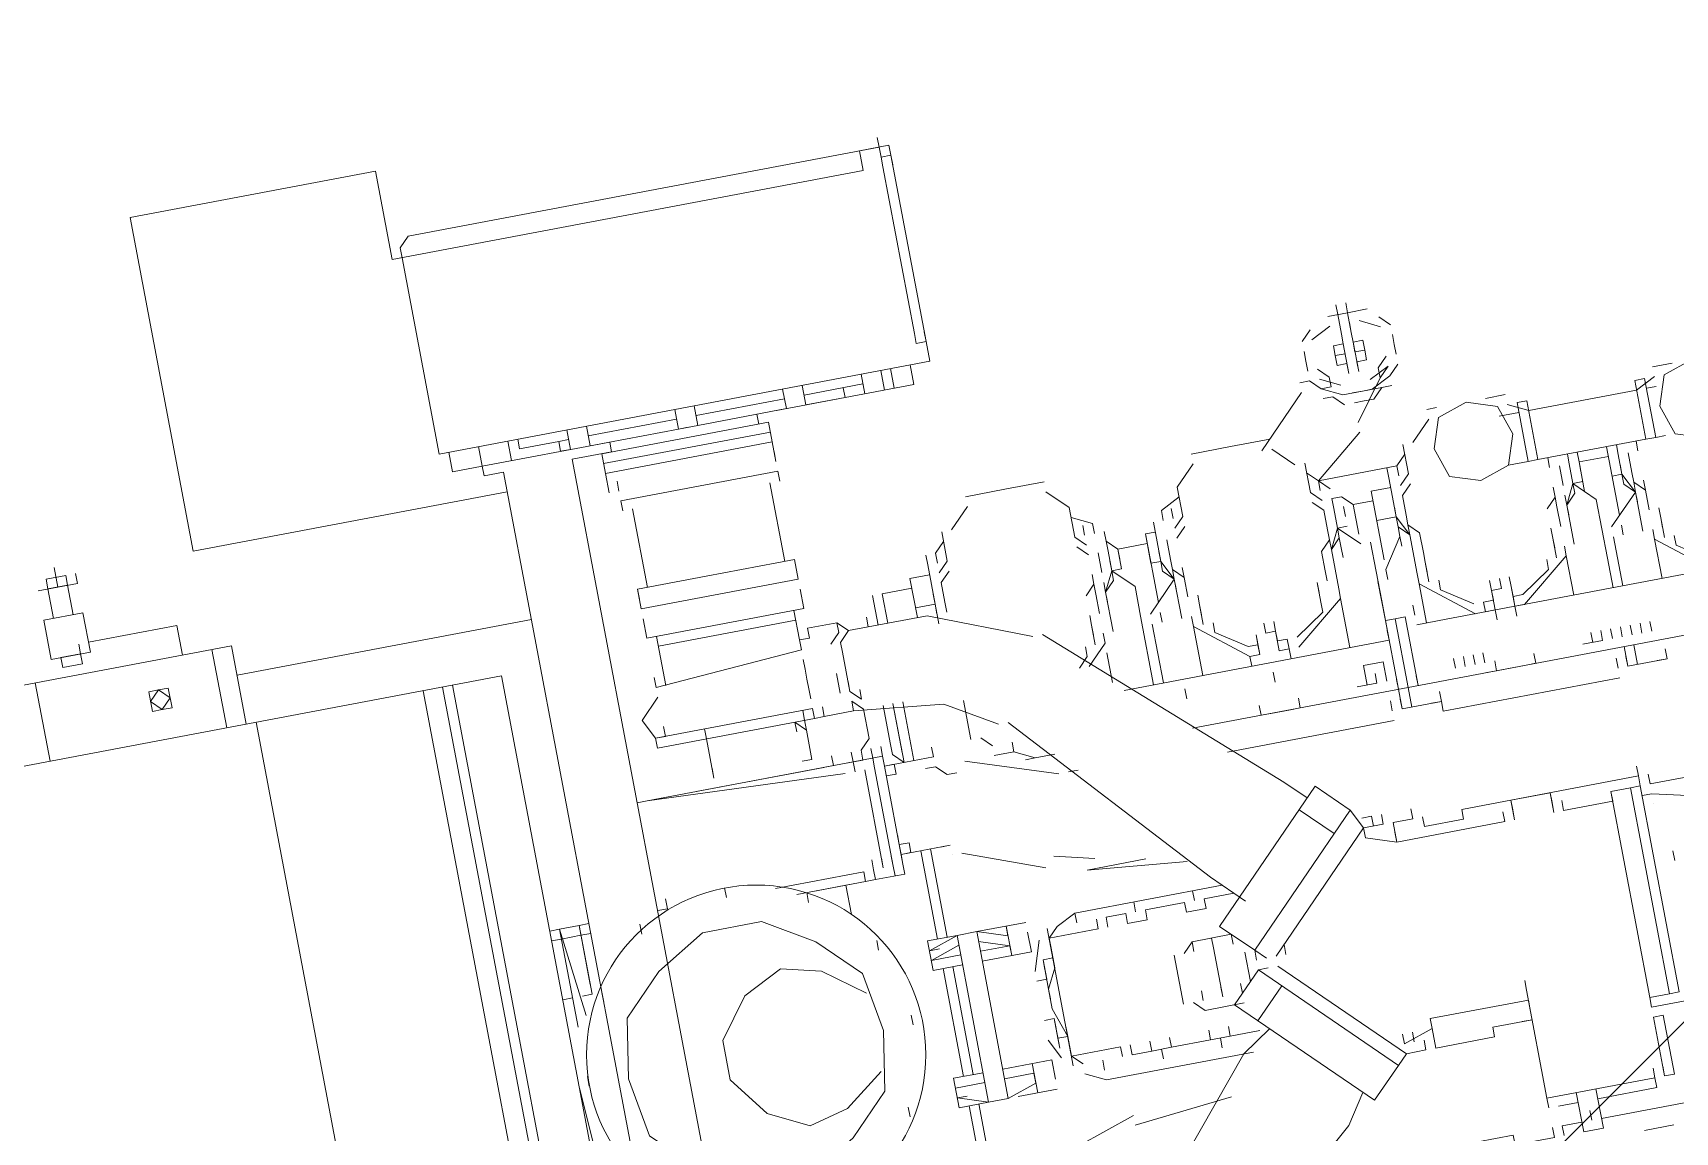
# Model space of a CAD drawing. Extents: x 407440 to 411585, y 6041728 to 6045069.
# Drawn here: x 410380.13 to 410389.57, y 6044206.3 to 6044212.61 of the extents above; entities that cross this region are included whole.
import ezdxf

# ---------------------------------------------------------------- set-up
doc = ezdxf.new("R2010")
doc.units = 0
doc.header["$LTSCALE"] = 5
doc.linetypes.add('foc-TIELINE', pattern=[1.875, 1.25, -0.625])
doc.layers.add('P-PROPOSED-EXISTING-H', color=59, linetype='Continuous')
doc.layers.add('T-TIE', color=201, linetype='foc-TIELINE')

# ---------------------------------------------------------------- blocks, each defined once
blk = doc.blocks.new('P-RIG-877')
at = {"layer": 'T-TIE', "linetype": 'ByBlock', "lineweight": 5}
for points in [[(10.3212, -21.6756), (10.3212, -21.6641), (10.3786, -21.423), (10.3786, -21.1705), (10.3671, -21.1705), (10.3556, -21.1705), (10.3441, -21.1705)], [(10.1719, -21.3771), (10.149, -21.3771), (10.149, -21.9167), (10.149, -22.1693)], [(10.0686, -21.4116), (10.0801, -21.4116), (10.0801, -21.8593), (10.0801, -21.8938)], [(10.0801, -21.6067), (10.0342, -21.6067), (10.0801, -21.5493), (10.0801, -21.5378), (10.0571, -21.5378), (10.0686, -21.5378), (10.0686, -21.5493), (10.0456, -21.5838), (10.0342, -21.5838)], [(9.839, -21.5723), (9.839, -21.5493)], [(9.9194, -21.7215), (9.9194, -21.5953), (9.8505, -21.5953), (9.8505, -21.5838), (9.9194, -21.5838), (9.9194, -21.5723)], [(9.8505, -21.5723), (9.8619, -21.5953), (9.8619, -21.7215), (9.8505, -21.7445)], [(9.8619, -21.5723), (9.8619, -21.5838)], [(10.6771, -21.7904), (10.6771, -21.6297), (10.6886, -21.6297), (10.6886, -21.5723), (10.6771, -21.5723)], [(9.9194, -21.5838), (9.9194, -21.5953)], [(9.9997, -21.5953), (10.0112, -21.5953), (10.0342, -21.5953)], [(10.0227, -21.5953), (10.0112, -21.5953)], [(9.9194, -21.6067), (9.9308, -21.6067)], [(9.9308, -21.6182), (9.9538, -21.6182), (9.9653, -21.6182), (9.9768, -21.6067)], [(9.9997, -21.6067), (9.9768, -21.6067), (9.9653, -21.6067)], [(10.0227, -21.6067), (10.0342, -21.6067)], [(9.9194, -21.6297), (9.9308, -21.6297), (9.9538, -21.6297), (9.9423, -21.6297)], [(9.9538, -21.6412), (9.9538, -21.6297), (9.9653, -21.6297), (9.9768, -21.6182), (9.9538, -21.6297)], [(9.9882, -21.6182), (9.9768, -21.6182), (9.9653, -21.6182)], [(10.0227, -21.6182), (9.9768, -21.6182), (10.0112, -21.6527)], [(10.1375, -21.6297), (10.126, -21.6297)], [(10.149, -21.6641), (10.1719, -21.6641), (10.1604, -21.6641), (10.1719, -21.6641), (10.1719, -21.6182), (10.1719, -21.6297)], [(10.1719, -21.6182), (10.1604, -21.6182)], [(10.2982, -21.6641), (10.3097, -21.6641), (10.3097, -21.6182), (10.2982, -21.6182)], [(10.5508, -21.6297), (10.5623, -21.6297), (10.5623, -21.7101), (10.5508, -21.7101), (10.5623, -21.7101), (10.5508, -21.7101), (10.5508, -21.6871), (10.5508, -21.6756), (10.3097, -21.6756), (10.3097, -21.6871), (10.3097, -21.7101)], [(9.9194, -21.6412), (9.9997, -21.6412)], [(9.9308, -21.6412), (9.9308, -21.6756), (9.9653, -21.6756)], [(10.0112, -21.6412), (10.0227, -21.6412)], [(10.0227, -21.6527), (10.0801, -21.6527)], [(10.1375, -21.6527), (10.126, -21.6527)], [(10.149, -21.6527), (10.1719, -21.6527), (10.149, -21.6527), (10.1719, -21.6527)], [(10.4015, -21.6527), (10.3901, -21.6527)], [(9.9538, -21.6871), (9.9768, -21.6641), (10.0456, -21.6641), (10.0801, -21.6641)], [(10.3327, -21.6641), (10.3327, -21.6641)], [(9.9194, -21.6871), (9.9308, -21.6871), (9.9538, -21.6871), (9.9538, -21.6756)], [(9.9423, -21.6756), (9.9308, -21.6756), (9.9194, -21.6756)], [(9.9653, -21.6986), (9.9768, -21.6986), (9.9653, -21.6871), (9.9538, -21.6871), (9.9768, -21.6986), (9.9882, -21.6986)], [(10.1375, -21.6756), (10.126, -21.6756)], [(10.1375, -21.7101), (10.1375, -21.6871), (10.126, -21.6871)], [(10.1719, -21.6756), (10.1604, -21.6756)], [(10.1834, -21.6756), (10.1834, -21.8823), (10.1719, -21.8823), (10.1604, -21.8823)], [(10.2982, -21.9282), (10.3097, -21.9282), (10.3097, -21.8823), (10.2982, -21.8823), (10.2982, -21.6756), (10.2867, -21.6756)], [(10.3097, -21.6756), (10.2982, -21.6756)], [(10.5508, -21.6871), (10.3097, -21.6871), (10.5508, -21.6871)], [(9.9308, -21.7101), (9.9194, -21.7101)], [(9.9308, -21.6986), (9.9538, -21.6986)], [(9.9997, -21.7101), (9.9768, -21.7101), (9.9653, -21.7101), (9.9538, -21.7101)], [(9.9768, -21.7215), (9.9653, -21.7101)], [(9.9768, -21.6986), (10.0227, -21.6986)], [(10.0342, -21.7101), (10.0227, -21.7101)], [(10.0801, -21.7101), (10.0342, -21.7101), (10.0801, -21.7675), (10.0801, -21.7789), (10.0571, -21.7789), (10.0686, -21.7789), (10.0686, -21.7675), (10.0456, -21.733), (10.0342, -21.733)], [(10.5508, -21.7101), (10.3097, -21.7101), (10.3212, -21.7101), (10.3212, -21.7675), (10.3097, -21.7675)], [(10.6312, -21.7101), (10.6426, -21.7101), (10.6426, -21.6986), (10.5738, -21.6986), (10.5738, -21.7101)], [(10.7, -21.7101), (10.7, -21.7445)], [(10.0112, -21.7215), (9.9997, -21.7215)], [(10.0227, -21.7215), (10.0112, -21.7215), (10.0342, -21.7215)], [(10.6312, -21.7215), (10.6426, -21.7215), (10.6541, -21.7215), (10.6541, -21.7904)], [(10.6426, -21.8478), (10.6426, -21.7215), (10.6426, -21.8478)], [(9.839, -21.7445), (9.839, -21.7675)], [(9.8619, -21.733), (9.8619, -21.756)], [(9.9194, -21.733), (9.9194, -21.756)], [(10.149, -21.8134), (10.149, -21.7789), (10.149, -21.7675), (10.1375, -21.7675)], [(10.0571, -21.7789), (10.0456, -21.7789)], [(10.0801, -21.7789), (10.0801, -21.7789)], [(10.0801, -21.7789), (10.0801, -21.7789)], [(10.0801, -21.7789), (10.0801, -21.7789)], [(10.0801, -21.7789), (10.0801, -21.7789)], [(10.0801, -21.7789), (10.0801, -21.7789)], [(10.0801, -21.7789), (10.0801, -21.7789)], [(10.0916, -21.7789), (10.0916, -21.7789)], [(10.0916, -21.7789), (10.0916, -21.7789)], [(10.2982, -21.8249), (10.2982, -21.7789), (10.2982, -21.8249)], [(10.0571, -21.8019), (10.0456, -21.8019), (10.0571, -21.8019), (10.0456, -21.8019), (10.0571, -21.8019), (10.0456, -21.8019), (10.0571, -21.8019), (10.0801, -21.8019), (10.0801, -21.8134), (10.0686, -21.8134), (10.0686, -21.8019), (10.0571, -21.8019), (10.0571, -21.7904), (10.0456, -21.7904), (10.0571, -21.7904), (10.0456, -21.7904), (10.0571, -21.7904), (10.0456, -21.7904), (10.0571, -21.7904)], [(10.0571, -21.7904), (10.0571, -21.7904)], [(10.0571, -21.7904), (10.0571, -21.7904)], [(10.0571, -21.7904), (10.0571, -21.7904)], [(10.0571, -21.7904), (10.0571, -21.7904)], [(10.0801, -21.8019), (10.0801, -21.8019)], [(10.0801, -21.8019), (10.0801, -21.8019)], [(10.0801, -21.8019), (10.0801, -21.8019)], [(10.0801, -21.8019), (10.0801, -21.8019)], [(10.0801, -21.8019), (10.0801, -21.8019)], [(10.0801, -21.8019), (10.0801, -21.8019)], [(10.0916, -21.8019), (10.0916, -21.8019)], [(10.0916, -21.8019), (10.0916, -21.8019)], [(10.6426, -21.8134), (10.6886, -21.8134), (10.6886, -21.7904), (10.6426, -21.7904)], [(10.6771, -21.8019), (10.6656, -21.8019)], [(9.839, -21.8363), (9.839, -21.8249)], [(9.9194, -21.8708), (9.9308, -21.8823), (9.9538, -21.8823), (9.9653, -21.8823), (9.9768, -21.8823), (10.0227, -21.8823), (10.0342, -21.8823), (10.0801, -21.8249)], [(10.0342, -21.8593), (10.0456, -21.8593), (10.0686, -21.8249)], [(10.149, -21.8249), (10.149, -21.8134), (10.1375, -21.8134)], [(10.6541, -21.8363), (10.6541, -21.8134)], [(10.6771, -21.8363), (10.6886, -21.8363), (10.6771, -21.8363), (10.6771, -21.8134)], [(9.8505, -21.8363), (9.8734, -21.8593)], [(10.1375, -21.8363), (10.126, -21.8363)], [(10.2867, -21.9397), (10.2982, -21.9397), (10.2982, -21.9626), (10.3212, -21.9626), (10.3212, -21.8363), (10.3097, -21.8363)], [(9.7586, -21.8593), (9.7586, -21.8593)], [(9.7701, -21.8593), (9.7586, -21.8593)], [(9.7931, -21.8708), (9.8045, -21.8938), (9.8045, -21.9052), (9.8045, -21.9167), (9.8045, -21.9052), (9.8045, -21.8938), (9.7931, -21.8708), (9.7816, -21.8593)], [(10.1375, -21.8478), (10.126, -21.8478)], [(10.1375, -21.8593), (10.126, -21.8593)], [(10.6541, -21.8478), (10.6426, -21.8478), (10.5163, -21.8478), (10.5049, -21.8478)], [(10.5508, -21.8593), (10.5508, -21.8478), (10.5508, -21.8938), (10.5623, -21.8938), (10.5623, -21.9626), (10.5393, -21.9626), (10.5278, -21.9626), (10.5278, -21.8478), (10.5393, -21.8478)], [(10.6886, -22.1004), (10.6771, -22.1004), (10.6771, -21.8938), (10.6886, -21.8938), (10.6886, -21.8478), (10.6771, -21.8478)], [(9.839, -21.9167), (9.7931, -21.8823), (9.7816, -21.8823), (9.7931, -21.8823), (9.7816, -21.8708)], [(9.7931, -21.8938), (9.7816, -21.8708), (9.7931, -21.8823)], [(9.8045, -21.9282), (9.8045, -21.9052), (9.8045, -21.8823), (9.8045, -21.8708), (9.8045, -21.8823), (9.816, -21.8938), (9.816, -21.9052), (9.816, -21.9167), (9.816, -21.9052), (9.816, -21.8938), (9.8045, -21.8823)], [(9.9194, -21.8823), (9.9079, -21.8708), (9.8734, -21.8708)], [(9.8849, -21.8708), (9.8964, -21.8823), (9.8964, -21.9741)], [(9.8849, -21.8708), (9.8849, -21.8708)], [(9.9653, -21.8823), (9.9768, -21.8708), (9.9997, -21.8708), (10.0112, -21.8708)], [(10.0227, -21.8708), (10.0112, -21.8708), (10.0342, -21.8708)], [(9.7816, -21.9052), (9.7701, -21.9052), (9.7816, -21.9052), (9.7471, -21.9052), (9.7357, -21.9052), (9.7127, -21.9052), (9.7012, -21.9052), (9.7127, -21.9052), (9.7127, -21.8823), (9.7127, -21.9052), (9.7127, -21.9282)], [(9.7471, -21.8938), (9.7471, -21.9052)], [(9.7586, -21.8938), (9.7471, -21.8938)], [(9.7471, -21.8938), (9.7471, -21.9052)], [(9.7586, -21.8938), (9.7471, -21.8938)], [(9.7586, -21.8938), (9.7586, -21.8938)], [(9.7586, -21.8938), (9.7586, -21.8938)], [(9.7701, -21.8938), (9.7586, -21.8938)], [(9.7586, -21.9052), (9.7586, -21.8938)], [(9.7586, -21.8938), (9.7586, -21.8938)], [(9.7586, -21.8938), (9.7586, -21.8938)], [(9.7701, -21.8938), (9.7586, -21.8938)], [(9.7586, -21.9052), (9.7586, -21.8938)], [(9.7586, -21.8938), (9.7586, -21.8938)], [(9.7586, -21.8938), (9.7586, -21.8938)], [(9.7586, -21.8938), (9.7586, -21.8938)], [(9.7586, -21.8938), (9.7586, -21.8938)], [(9.7701, -21.8938), (9.7701, -21.8938)], [(9.7701, -21.8938), (9.7701, -21.8938)], [(9.9079, -21.8823), (9.8964, -21.8823)], [(9.8964, -21.8938), (9.9079, -21.8938), (9.9308, -21.8938), (9.9538, -21.8938), (9.9538, -21.9167)], [(9.9194, -21.8938), (9.9194, -21.9167), (9.9997, -21.9167)], [(9.9423, -21.8938), (9.9538, -21.8938), (9.9653, -21.8938)], [(9.9882, -21.8938), (9.9768, -21.8938), (9.9653, -21.8938), (9.9768, -21.8823), (9.9538, -21.8938)], [(9.9768, -21.8938), (10.0112, -21.9167), (10.0227, -21.9167)], [(10.0342, -21.8823), (10.0801, -21.8823)], [(10.0686, -21.8938), (10.0571, -21.8938)], [(10.1719, -21.9282), (10.1719, -21.8823), (10.1719, -21.8938)], [(9.7127, -21.9167), (9.7012, -21.9167), (9.7127, -21.9167), (9.7357, -21.9167), (9.7471, -21.9167), (9.7816, -21.9167), (9.7701, -21.9167), (9.7816, -21.9167), (9.7701, -21.9167), (9.7701, -21.9282), (9.7586, -21.9282), (9.7701, -21.9282), (9.7586, -21.9282), (9.7586, -21.9167), (9.7586, -21.9282), (9.7701, -21.9282), (9.7701, -21.9167)], [(9.7357, -21.9052), (9.7242, -21.9052)], [(9.7357, -21.9052), (9.7242, -21.9052)], [(9.7357, -21.9052), (9.7242, -21.9052)], [(9.7357, -21.9052), (9.7242, -21.9052)], [(9.7471, -21.9052), (9.7357, -21.9052)], [(9.7471, -21.9052), (9.7357, -21.9052)], [(9.7471, -21.9052), (9.7357, -21.9052)], [(9.7471, -21.9052), (9.7357, -21.9052)], [(9.7471, -21.9052), (9.7357, -21.9052)], [(9.7471, -21.9052), (9.7357, -21.9052)], [(9.7471, -21.9052), (9.7357, -21.9052)], [(9.7471, -21.9052), (9.7357, -21.9052)], [(9.7471, -21.9052), (9.7357, -21.9052)], [(9.7471, -21.9052), (9.7357, -21.9052)], [(9.7471, -21.9052), (9.7357, -21.9052)], [(9.7471, -21.9052), (9.7357, -21.9052)], [(9.7471, -21.9052), (9.7357, -21.9052)], [(9.7471, -21.9052), (9.7357, -21.9052)], [(9.7471, -21.9052), (9.7357, -21.9052)], [(9.7471, -21.9052), (9.7357, -21.9052)], [(9.7471, -21.9052), (9.7357, -21.9052)], [(9.7471, -21.9052), (9.7357, -21.9052)], [(9.7471, -21.9052), (9.7357, -21.9052)], [(9.7471, -21.9052), (9.7357, -21.9052)], [(9.7471, -21.9052), (9.7357, -21.9052)], [(9.7471, -21.9052), (9.7357, -21.9052)], [(9.7471, -21.9052), (9.7357, -21.9052)], [(9.7471, -21.9052), (9.7357, -21.9052)], [(9.7471, -21.9052), (9.7357, -21.9052)], [(9.7471, -21.9052), (9.7357, -21.9052)], [(9.7471, -21.9052), (9.7357, -21.9052)], [(9.7471, -21.9052), (9.7357, -21.9052)], [(9.7471, -21.9052), (9.7357, -21.9052)], [(9.7471, -21.9052), (9.7357, -21.9052)], [(9.7471, -21.9052), (9.7357, -21.9052)], [(9.7471, -21.9052), (9.7357, -21.9052)], [(9.7471, -21.9052), (9.7357, -21.9052)], [(9.7471, -21.9052), (9.7357, -21.9052)], [(9.7471, -21.9052), (9.7357, -21.9052)], [(9.7471, -21.9052), (9.7357, -21.9052)], [(9.7471, -21.9052), (9.7357, -21.9052)], [(9.7471, -21.9052), (9.7357, -21.9052)], [(9.7471, -21.9052), (9.7357, -21.9052)], [(9.7471, -21.9052), (9.7357, -21.9052)], [(9.7471, -21.9052), (9.7357, -21.9052)], [(9.7471, -21.9052), (9.7357, -21.9052)], [(9.7471, -21.9052), (9.7357, -21.9052)], [(9.7471, -21.9052), (9.7357, -21.9052)], [(9.7471, -21.9052), (9.7357, -21.9052)], [(9.7471, -21.9052), (9.7357, -21.9052)], [(9.7471, -21.9052), (9.7357, -21.9052)], [(9.7471, -21.9052), (9.7357, -21.9052)], [(9.7471, -21.9052), (9.7357, -21.9052)], [(9.7471, -21.9052), (9.7357, -21.9052)], [(9.7471, -21.9052), (9.7357, -21.9052)], [(9.7471, -21.9052), (9.7357, -21.9052)], [(9.7471, -21.9052), (9.7357, -21.9052)], [(9.7471, -21.9052), (9.7357, -21.9052)], [(9.7471, -21.9052), (9.7357, -21.9052)], [(9.7471, -21.9052), (9.7357, -21.9052)], [(9.7471, -21.9052), (9.7357, -21.9052)], [(9.7471, -21.9052), (9.7357, -21.9052)], [(9.7471, -21.9167), (9.7357, -21.9167)], [(9.7471, -21.9167), (9.7357, -21.9167)], [(9.7471, -21.9167), (9.7357, -21.9167)], [(9.7471, -21.9167), (9.7357, -21.9167)], [(9.7471, -21.9167), (9.7357, -21.9167)], [(9.7471, -21.9167), (9.7357, -21.9167)], [(9.7471, -21.9167), (9.7357, -21.9167)], [(9.7471, -21.9167), (9.7357, -21.9167)], [(9.7471, -21.9167), (9.7357, -21.9167)], [(9.7471, -21.9167), (9.7357, -21.9167)], [(9.7471, -21.9167), (9.7357, -21.9167)], [(9.7471, -21.9167), (9.7357, -21.9167)], [(9.7471, -21.9167), (9.7357, -21.9167)], [(9.7471, -21.9167), (9.7357, -21.9167)], [(9.7471, -21.9167), (9.7357, -21.9167)], [(9.7471, -21.9167), (9.7357, -21.9167)], [(9.7471, -21.9167), (9.7357, -21.9167)], [(9.7471, -21.9167), (9.7357, -21.9167)], [(9.7471, -21.9167), (9.7357, -21.9167)], [(9.7471, -21.9167), (9.7357, -21.9167)], [(9.7471, -21.9167), (9.7357, -21.9167)], [(9.7471, -21.9167), (9.7357, -21.9167)], [(9.7471, -21.9167), (9.7357, -21.9167)], [(9.7471, -21.9167), (9.7357, -21.9167)], [(9.7471, -21.9167), (9.7357, -21.9167)], [(9.7471, -21.9167), (9.7357, -21.9167)], [(9.7471, -21.9167), (9.7357, -21.9167)], [(9.7471, -21.9167), (9.7357, -21.9167)], [(9.7471, -21.9167), (9.7357, -21.9167)], [(9.7471, -21.9167), (9.7357, -21.9167)], [(9.7471, -21.9167), (9.7357, -21.9167)], [(9.7471, -21.9167), (9.7357, -21.9167)], [(9.7471, -21.9167), (9.7357, -21.9167)], [(9.7586, -21.9052), (9.7471, -21.9052)], [(9.7586, -21.9052), (9.7471, -21.9052)], [(9.7471, -21.9052), (9.7471, -21.9052)], [(9.7471, -21.9052), (9.7471, -21.9052)], [(9.7471, -21.9052), (9.7471, -21.9052)], [(9.7471, -21.9052), (9.7471, -21.9052)], [(9.7471, -21.9167), (9.7471, -21.9282)], [(9.7471, -21.9167), (9.7471, -21.9282)], [(9.7586, -21.9052), (9.7586, -21.9052)], [(9.7586, -21.9052), (9.7586, -21.9052)], [(9.7586, -21.9052), (9.7586, -21.9052)], [(9.7586, -21.9052), (9.7586, -21.9052)], [(9.7586, -21.9052), (9.7586, -21.9052)], [(9.7586, -21.9052), (9.7586, -21.9052)], [(9.7586, -21.9052), (9.7586, -21.9052)], [(9.7586, -21.9052), (9.7586, -21.9052)], [(9.9079, -21.9741), (9.8964, -21.9741), (9.8505, -21.9167)], [(9.9308, -21.9167), (9.9308, -21.9397)], [(10.1375, -21.9052), (10.149, -21.9052), (10.0686, -21.9052), (10.0686, -21.9167), (10.0686, -21.9282), (10.0227, -21.9282)], [(10.149, -21.9167), (10.0686, -21.9167), (10.149, -21.9167)], [(10.149, -21.9167), (10.1719, -21.9167)], [(9.7242, -21.9282), (9.7357, -21.9512)], [(9.7471, -21.9282), (9.7586, -21.9282)], [(9.7471, -21.9282), (9.7586, -21.9282)], [(9.7586, -21.9282), (9.7586, -21.9282)], [(9.7586, -21.9282), (9.7586, -21.9282)], [(9.7586, -21.9282), (9.7586, -21.9282)], [(9.7586, -21.9282), (9.7586, -21.9282)], [(9.7586, -21.9282), (9.7586, -21.9282)], [(9.7586, -21.9282), (9.7586, -21.9282)], [(9.7701, -21.9282), (9.7701, -21.9282)], [(9.7701, -21.9282), (9.7701, -21.9282)], [(9.7701, -21.9282), (9.7701, -21.9282)], [(9.7701, -21.9282), (9.7701, -21.9282)], [(9.7931, -21.9512), (9.7931, -21.9397), (9.7816, -21.9397), (9.7931, -21.9397), (9.7931, -21.9512), (9.8045, -21.9282), (9.7931, -21.9512), (9.7816, -21.9626), (9.7816, -21.9741)], [(9.7816, -21.9512), (9.7931, -21.9282)], [(9.9768, -21.9282), (10.0456, -21.9282), (10.0916, -21.9282), (10.0916, -22.2382)], [(10.149, -21.9282), (10.0686, -21.9282)], [(10.0916, -21.9282), (10.0801, -21.9282)], [(10.1604, -21.9282), (10.1719, -21.9282), (10.149, -21.9282), (10.1375, -21.9282)], [(10.1719, -21.9282), (10.149, -21.9282), (10.1719, -21.9282)], [(9.7242, -21.9512), (9.7357, -21.9626)], [(9.9538, -21.9626), (9.9768, -21.9741), (9.9653, -21.9626), (9.9538, -21.9626), (9.9308, -21.9626), (9.9194, -21.9626), (9.9194, -21.9512), (9.9308, -21.9397), (9.9653, -21.9397)], [(9.9423, -21.9512), (9.9308, -21.9512)], [(9.9768, -21.9397), (9.9538, -21.9626), (9.9538, -21.9512)], [(10.1375, -21.9397), (10.1145, -21.9397), (10.1145, -21.9626), (10.1375, -21.9626)], [(10.1375, -21.9741), (10.1375, -21.9512), (10.126, -21.9512)], [(10.1719, -21.9397), (10.1604, -21.9397)], [(10.1834, -22.1348), (10.1834, -21.9397)], [(9.7471, -21.9626), (9.7586, -21.9626), (9.7701, -21.9626), (9.7586, -21.9626), (9.7701, -21.9626)], [(9.7931, -21.9741), (9.8505, -22.0315)], [(9.8734, -21.9856), (9.9079, -21.9856), (9.9194, -21.9741)], [(9.9079, -21.9626), (9.8964, -21.9741), (9.8849, -21.9856)], [(9.9194, -21.9856), (9.9308, -21.9741), (9.9538, -21.9741), (9.9653, -21.9741), (9.9768, -21.9741), (10.0227, -21.9741), (10.0342, -21.9741), (10.0801, -22.0315)], [(9.9653, -21.9626), (9.9768, -21.9626), (9.9882, -21.9626)], [(9.9653, -21.9741), (9.9768, -21.9856), (9.9997, -21.9856), (10.0112, -21.9856)], [(10.0342, -21.9741), (10.0916, -21.9741)], [(10.4245, -22.1463), (10.413, -22.1463), (10.3786, -22.1808), (10.2408, -22.043), (10.2753, -22.0086), (10.2982, -21.9971), (10.2982, -21.9741), (10.2867, -21.9741)], [(10.4245, -22.1234), (10.2982, -21.9971), (10.3097, -21.9971), (10.3212, -21.9626), (10.3097, -21.9626)], [(10.5393, -21.9626), (10.5508, -21.9971), (10.5393, -21.9971)], [(10.5738, -22.0086), (10.5623, -21.9971), (10.5623, -21.9741), (10.5508, -21.9741)], [(9.8849, -21.9856), (9.8849, -21.9856)], [(10.2867, -21.9856), (10.2982, -21.9856), (10.2867, -21.9856), (10.2867, -21.9971)], [(10.5508, -21.9856), (10.5393, -21.9856)], [(9.8734, -21.9971), (9.8505, -22.02)], [(10.0227, -21.9971), (10.0112, -21.9971), (10.0342, -21.9971), (10.0456, -21.9971), (10.0686, -22.0315)], [(10.413, -22.1463), (10.2753, -22.0086), (10.413, -22.1463)], [(10.5623, -21.9971), (10.436, -22.1234)], [(10.436, -22.1348), (10.436, -22.1463), (10.5738, -22.0086), (10.436, -22.1463), (10.4704, -22.1808), (10.6082, -22.043), (10.5738, -22.0086), (10.6082, -22.043)], [(9.839, -22.1119), (9.839, -22.066), (9.839, -22.02)], [(10.2982, -22.0315), (10.2638, -22.066)], [(10.0686, -22.043), (10.0801, -22.043), (10.0686, -22.043), (10.0801, -22.043), (10.0686, -22.043), (10.0801, -22.043), (10.0686, -22.043), (10.0686, -22.0545), (10.0571, -22.0545), (10.0801, -22.0545), (10.0801, -22.043), (10.0916, -22.043)], [(10.1375, -22.0889), (10.149, -22.0889), (10.149, -22.0774), (10.149, -22.0545), (10.149, -22.043), (10.1375, -22.043)], [(10.0112, -22.3185), (10.2293, -22.0774), (10.2523, -22.0545)], [(10.0571, -22.066), (10.0456, -22.066), (10.0571, -22.066), (10.0456, -22.066), (10.0571, -22.066), (10.0456, -22.066), (10.0571, -22.066), (10.0571, -22.0545), (10.0456, -22.0545), (10.0571, -22.0545), (10.0456, -22.0545), (10.0571, -22.0545), (10.0456, -22.0545), (10.0571, -22.0545), (10.0456, -22.0545)], [(10.0571, -22.066), (10.0571, -22.066)], [(10.0571, -22.066), (10.0571, -22.066)], [(10.0571, -22.066), (10.0571, -22.066)], [(10.0571, -22.066), (10.0571, -22.066)], [(10.0801, -22.0545), (10.0801, -22.0545)], [(10.0801, -22.0545), (10.0801, -22.0545)], [(10.0801, -22.0545), (10.0801, -22.0545)], [(10.0801, -22.0545), (10.0801, -22.0545)], [(10.0916, -22.0545), (10.0916, -22.0545)], [(10.0916, -22.0545), (10.0916, -22.0545)], [(10.1145, -22.066), (10.103, -22.066)], [(10.8378, -22.3185), (10.6312, -22.0774), (10.5967, -22.0545)], [(10.0342, -22.1234), (10.0456, -22.1234), (10.0686, -22.0889), (10.0686, -22.0774), (10.0571, -22.0774), (10.0801, -22.0774), (10.0801, -22.0889), (10.0342, -22.1463), (10.0227, -22.1463)], [(10.0801, -22.0774), (10.0686, -22.0774)], [(10.0801, -22.0774), (10.0686, -22.0774)], [(10.0801, -22.0774), (10.0801, -22.0774)], [(10.0801, -22.0774), (10.0801, -22.0774)], [(10.0801, -22.0774), (10.0801, -22.0774)], [(10.0801, -22.0774), (10.0801, -22.0774)], [(10.0801, -22.0889), (10.0916, -22.0889)], [(10.0916, -22.0774), (10.0916, -22.0774)], [(10.0916, -22.0774), (10.0916, -22.0774)], [(9.9194, -22.1463), (9.9079, -22.1348), (9.8734, -22.1348), (9.8505, -22.1119)], [(10.4245, -22.1119), (10.413, -22.1119)], [(10.4934, -22.1578), (10.4589, -22.1234)], [(9.8849, -22.1348), (9.8964, -22.1578), (9.9079, -22.1578)], [(9.8849, -22.1348), (9.8849, -22.1348)], [(9.9194, -22.1348), (9.9308, -22.1463)], [(9.9997, -22.1348), (10.0112, -22.1348)], [(10.0227, -22.1348), (10.0112, -22.1348), (10.0342, -22.1348)], [(10.413, -22.1463), (10.4245, -22.1348)], [(9.9079, -22.1463), (9.8964, -22.1463)], [(9.9997, -22.1808), (9.9194, -22.1808), (9.9538, -22.1808), (9.9538, -22.1693), (9.9653, -22.1693), (9.9768, -22.1578), (9.9538, -22.1693)], [(9.9308, -22.1578), (9.9538, -22.1578), (9.9653, -22.1578), (9.9768, -22.1463)], [(9.9997, -22.1463), (9.9768, -22.1463), (9.9653, -22.1463)], [(9.9882, -22.1578), (9.9768, -22.1578), (9.9653, -22.1578)], [(10.0112, -22.1923), (9.9768, -22.1578), (10.0227, -22.1578)], [(10.0342, -22.1463), (10.0916, -22.1463)], [(10.3556, -22.1463), (10.3212, -22.1808), (10.103, -22.3759)], [(10.3556, -22.3071), (10.3441, -22.3071), (10.3441, -22.2841), (10.3556, -22.2841), (10.3556, -22.2611), (10.3441, -22.2611), (10.3441, -22.2152), (10.3556, -22.2152), (10.3556, -22.1923), (10.3441, -22.1923), (10.3441, -22.1578)], [(10.4475, -22.1578), (10.413, -22.1578)], [(10.5049, -22.1463), (10.5278, -22.1808), (10.7574, -22.3759), (10.7574, -22.3874)], [(10.5049, -22.1923), (10.5049, -22.1578)], [(9.9079, -22.1693), (9.9308, -22.1693), (9.9538, -22.1693), (9.9423, -22.1693)], [(9.9194, -22.1808), (9.9194, -22.1693)], [(9.9194, -22.2267), (9.9308, -22.2267), (9.9538, -22.2267), (9.9538, -22.2152), (9.9308, -22.2152), (9.9308, -22.1808)], [(9.9423, -22.1693), (9.9423, -22.1693)], [(10.0112, -22.1808), (10.0227, -22.1808)], [(10.1145, -22.1693), (10.103, -22.1693)], [(10.3327, -22.1693), (10.3327, -22.3415), (10.3441, -22.3415), (10.3327, -22.3415), (10.3441, -22.3645), (10.3556, -22.3759), (10.3671, -22.3759), (10.3901, -22.3759)], [(10.4015, -22.1693), (10.3901, -22.1693), (10.3901, -22.2152), (10.4015, -22.2152)], [(10.4589, -22.1693), (10.4475, -22.1693)], [(10.4589, -22.2267), (10.4704, -22.2152), (10.4704, -22.1693)], [(10.5163, -22.3645), (10.5278, -22.3415), (10.5278, -22.1693)], [(10.0227, -22.1923), (10.0916, -22.1923)], [(10.4475, -22.1923), (10.4589, -22.1923), (10.4015, -22.1923), (10.3901, -22.1923)], [(10.4934, -22.1923), (10.5049, -22.1923), (10.5049, -22.2152), (10.4934, -22.2152)], [(9.9423, -22.2152), (9.9308, -22.2152), (9.9194, -22.2267), (9.9079, -22.2267)], [(10.0916, -22.2037), (10.0112, -22.2037), (9.9768, -22.2037), (9.9538, -22.2267), (9.9768, -22.2382), (9.9653, -22.2267), (9.9538, -22.2267), (9.9423, -22.2267)], [(10.2867, -22.2497), (10.2867, -22.3185), (10.2982, -22.2037)], [(10.3901, -22.2152), (10.4015, -22.2267)], [(10.4589, -22.2152), (10.4475, -22.2152)], [(10.5049, -22.2611), (10.5049, -22.2152)], [(10.5738, -22.2037), (10.5852, -22.3185)], [(9.9079, -22.2382), (9.8964, -22.2382), (9.8849, -22.2611)], [(9.9308, -22.2382), (9.9538, -22.2382)], [(9.9653, -22.2382), (9.9768, -22.2382), (9.9882, -22.2382)], [(9.9768, -22.2382), (10.0227, -22.2382)], [(10.4015, -22.2382), (10.4589, -22.2382)], [(9.9194, -22.2497), (9.9079, -22.2611), (9.8734, -22.2611), (9.8505, -22.2841)], [(9.9079, -22.2497), (9.8964, -22.2497)], [(9.9308, -22.2497), (9.9194, -22.2611)], [(9.9997, -22.2497), (9.9768, -22.2497), (9.9653, -22.2497), (9.9538, -22.2497)], [(9.9768, -22.2611), (9.9653, -22.2497)], [(10.0571, -22.2726), (10.0342, -22.2497), (10.0227, -22.2497)], [(10.0456, -22.2497), (10.0801, -22.2497)], [(9.8849, -22.2611), (9.8849, -22.2611)], [(10.0112, -22.2611), (9.9997, -22.2611)], [(10.0227, -22.2611), (10.0112, -22.2611), (10.0342, -22.2611)], [(10.0571, -22.2841), (10.0456, -22.2726), (10.0342, -22.2726)], [(10.4934, -22.2611), (10.5049, -22.2611), (10.5049, -22.2841), (10.4934, -22.2841)], [(9.839, -22.3759), (9.839, -22.33), (9.839, -22.2841)], [(10.5049, -22.2841), (10.5049, -22.3071), (10.4934, -22.3071)], [(10.2638, -22.353), (10.2753, -22.3071)], [(10.0112, -22.33), (9.9653, -22.4448), (9.9653, -22.5367), (9.9538, -22.5482), (9.9653, -22.5482), (9.9538, -22.5482), (9.9653, -22.5367), (9.9768, -22.5482), (9.9882, -22.5482), (10.0112, -22.5482), (9.9882, -22.5482), (9.9768, -22.5482), (9.9653, -22.5367)], [(10.1375, -22.4333), (10.1719, -22.33)], [(10.149, -22.353), (10.149, -22.33)], [(10.3556, -22.3759), (10.3556, -22.3185), (10.3441, -22.3185)], [(10.5049, -22.3185), (10.4934, -22.3185), (10.4934, -22.3759), (10.4704, -22.3759), (10.4704, -22.3874), (10.4819, -22.3874)], [(10.6197, -22.4678), (10.6197, -22.4448), (10.5967, -22.3874), (10.5738, -22.3185)], [(10.1375, -22.3989), (10.1375, -22.3759), (10.149, -22.353), (10.149, -22.3645)], [(10.2408, -22.4563), (10.2753, -22.3645)], [(10.4819, -22.3759), (10.4934, -22.3759), (10.5049, -22.3645)], [(9.7357, -22.8926), (9.7357, -23.26), (9.3453, -23.26), (9.3453, -22.9729), (9.4486, -22.9729), (9.4486, -22.4219), (9.4257, -22.4219), (9.4257, -22.3874)], [(9.4142, -22.3989), (9.4257, -22.3989), (9.4372, -22.3989), (9.4257, -22.3989), (9.4257, -22.95), (9.4372, -22.9615), (9.4486, -22.9615), (9.6783, -22.9615), (9.6783, -22.3874), (9.6553, -22.3874), (9.4372, -22.3874), (9.4257, -22.3874), (9.4372, -22.3874), (9.4486, -22.3874)], [(9.4372, -22.3874), (9.4372, -22.3989), (9.4486, -22.3989)], [(9.6438, -22.3989), (9.6553, -22.3989), (9.6553, -22.3874)], [(9.8505, -22.3759), (9.8734, -22.3989)], [(10.103, -22.3874), (10.0686, -22.4448), (10.0571, -22.5482), (10.0571, -22.5826), (10.0571, -22.5941), (10.0456, -22.5941), (10.0571, -22.5941), (10.0571, -22.7778), (10.0456, -22.7778), (10.0456, -22.7663), (10.0342, -22.7663)], [(10.3441, -22.3759), (10.5049, -22.3759)], [(10.3901, -22.3989), (10.3556, -22.3874)], [(10.4245, -22.3874), (10.413, -22.3874), (10.3901, -22.3759), (10.3786, -22.3759), (10.3786, -22.3874), (10.3901, -22.3874)], [(10.4589, -22.3759), (10.4704, -22.3759), (10.436, -22.3874), (10.413, -22.3874), (10.3786, -22.3874), (10.4015, -22.3874), (10.4015, -22.3989)], [(10.3786, -22.3874), (10.4015, -22.3874)], [(10.4589, -22.3874), (10.4475, -22.3874), (10.4475, -22.3989)], [(10.4704, -22.3874), (10.4475, -22.3874), (10.4819, -22.3874), (10.4475, -22.3874)], [(10.4704, -22.3989), (10.4934, -22.3874)], [(9.4486, -22.3989), (9.4486, -22.3989)], [(9.4486, -22.3989), (9.4486, -22.3989)], [(9.4486, -22.3989), (9.4486, -22.3989)], [(9.4486, -22.3989), (9.4486, -22.3989)], [(9.4486, -22.3989), (9.4486, -22.3989)], [(9.4486, -22.3989), (9.4486, -22.3989)], [(9.6438, -22.3989), (9.4486, -22.3989), (9.6438, -22.3989)], [(9.6438, -22.3989), (9.6438, -22.3989)], [(9.6438, -22.3989), (9.6438, -22.3989)], [(9.6438, -22.3989), (9.6438, -22.3989)], [(9.6438, -22.3989), (9.6438, -22.3989)], [(9.6553, -22.3989), (9.6553, -22.3989)], [(9.6553, -22.3989), (9.6553, -22.3989)], [(10.1145, -22.4104), (10.126, -22.3989)], [(10.3327, -22.3989), (10.3327, -22.4563), (10.3441, -22.4219), (10.3327, -22.4219), (10.3671, -22.4219), (10.3556, -22.4219), (10.3441, -22.4563)], [(10.3671, -22.4563), (10.3671, -22.3989), (10.3441, -22.3989)], [(10.4934, -22.4563), (10.4934, -22.3989), (10.5163, -22.3989)], [(10.5278, -22.4448), (10.5278, -22.3989)], [(9.6783, -22.4104), (9.7012, -22.4104), (9.7012, -22.5711)], [(9.9194, -22.4219), (9.9079, -22.4104), (9.8734, -22.4104)], [(9.8849, -22.4104), (9.8849, -22.4104)], [(9.9079, -22.4219), (9.8964, -22.4219), (9.8849, -22.4104)], [(9.9194, -22.4104), (9.9308, -22.4219), (9.9538, -22.4219), (9.9653, -22.4219)], [(10.0686, -22.4219), (10.1145, -22.4219)], [(10.3556, -22.4563), (10.3556, -22.4219)], [(10.5278, -22.4219), (10.4934, -22.4219)], [(10.5278, -22.4563), (10.5163, -22.4219), (10.5049, -22.4219)], [(9.6783, -22.4333), (9.7012, -22.4333)], [(9.6783, -22.4448), (9.7012, -22.4448)], [(9.9423, -22.4333), (9.9538, -22.4333), (9.9308, -22.4333), (9.9079, -22.4333), (9.8964, -22.4333)], [(9.9653, -22.4563), (9.9194, -22.4563), (9.9194, -22.4333)], [(9.9653, -22.4333), (9.9538, -22.4333), (9.9768, -22.4333)], [(9.9538, -22.4563), (9.9538, -22.4333)], [(10.149, -22.4448), (10.149, -22.4448)], [(10.149, -22.4448), (10.149, -22.4448)], [(9.9308, -22.4563), (9.9308, -22.4908), (9.9653, -22.4908)], [(10.4934, -22.4793), (10.4934, -22.5137), (10.5278, -22.5137), (10.5278, -22.4793), (10.3327, -22.4793), (10.3327, -22.4563), (10.5278, -22.4563), (10.5278, -22.4793), (10.5163, -22.5137), (10.5163, -22.5022)], [(9.6783, -22.4678), (9.7012, -22.4678)], [(9.6897, -22.4678), (9.6897, -22.5367)], [(10.1375, -22.5252), (10.1375, -22.5137), (10.126, -22.5137), (10.126, -22.5252), (10.126, -22.4678), (10.126, -22.5252), (10.2408, -22.5252), (10.2523, -22.5252), (10.2408, -22.5252), (10.2523, -22.5252), (10.2408, -22.5252)], [(10.1375, -22.4678), (10.1375, -22.4678)], [(10.1375, -22.4678), (10.1375, -22.4678)], [(10.1375, -22.4793), (10.1375, -22.4793)], [(10.1375, -22.4793), (10.1375, -22.4793)], [(10.2293, -22.5252), (10.2408, -22.5252), (10.2293, -22.5252), (10.2293, -22.4678), (10.2293, -22.4793), (10.2293, -22.4678)], [(10.2293, -22.4678), (10.2293, -22.4678)], [(10.2293, -22.4678), (10.2293, -22.4678)], [(10.2293, -22.4793), (10.2293, -22.4793)], [(10.2293, -22.4793), (10.2293, -22.4793)], [(10.2293, -22.4793), (10.2293, -22.4793)], [(10.2293, -22.4793), (10.2293, -22.4793)], [(10.2408, -22.4678), (10.2408, -22.4678)], [(10.2408, -22.4678), (10.2408, -22.4678)], [(10.3441, -22.5022), (10.3441, -22.5137), (10.3327, -22.4793), (10.3327, -22.5137), (10.3671, -22.5137), (10.3671, -22.4793)], [(10.3441, -22.4793), (10.3556, -22.5137), (10.3556, -22.4793)], [(10.5049, -22.5137), (10.5049, -22.4793), (10.5049, -22.5137)], [(9.6897, -22.4908), (9.7012, -22.4908), (9.7012, -22.5367), (9.6783, -22.5367)], [(10.126, -22.4908), (10.0571, -22.4908)], [(10.0571, -22.5137), (10.103, -22.5137), (10.1145, -22.5137), (10.126, -22.5022), (10.0571, -22.5022), (10.1145, -22.5022)], [(10.3327, -22.4908), (10.2293, -22.4908)], [(10.4934, -22.4908), (10.3671, -22.4908)], [(10.4934, -22.5022), (10.3671, -22.5022), (10.4934, -22.5022)], [(10.6312, -22.4908), (10.5278, -22.4908)], [(10.6312, -22.5022), (10.5278, -22.5022), (10.6312, -22.5022)], [(9.9653, -22.5137), (9.9538, -22.5137)], [(10.1145, -22.5482), (10.103, -22.5482), (10.1145, -22.5482), (10.103, -22.5482), (10.0916, -22.5367), (10.0571, -22.5367), (10.0456, -22.5482), (10.0571, -22.5367)], [(10.126, -22.5711), (10.1145, -22.8007), (10.1145, -22.5596), (10.1145, -22.5252), (10.126, -22.5252), (10.1145, -22.5252), (10.103, -22.5252), (10.1145, -22.5252)], [(10.2408, -22.5367), (10.2523, -22.5367), (10.2408, -22.5367), (10.2523, -22.5367), (10.2408, -22.5367), (10.2293, -22.5367), (10.2408, -22.5367), (10.126, -22.5367), (10.1145, -22.5367), (10.103, -22.5367), (10.1145, -22.5367), (10.103, -22.5367), (10.1145, -22.5367), (10.126, -22.5367)], [(10.126, -22.5367), (10.126, -22.5367)], [(10.126, -22.5367), (10.126, -22.5367)], [(10.126, -22.5367), (10.126, -22.5367)], [(10.126, -22.5367), (10.126, -22.5367)], [(10.2178, -22.5252), (10.2064, -22.5252)], [(10.2523, -22.6515), (10.2523, -22.5711), (10.2408, -22.5711), (10.2523, -22.5711), (10.2523, -22.5596), (10.2523, -22.5252)], [(10.2408, -22.5367), (10.2408, -22.5367)], [(10.2408, -22.5367), (10.2408, -22.5367)], [(10.2408, -22.5367), (10.2408, -22.5367)], [(10.2408, -22.5367), (10.2408, -22.5367)], [(9.6783, -22.5596), (9.7012, -22.5596), (9.7012, -22.663), (9.6783, -22.663)], [(9.6897, -22.5596), (9.6897, -22.663)], [(9.9538, -22.5482), (9.9653, -22.5482), (9.9768, -22.5596), (9.9653, -22.5482), (9.9538, -22.5482), (9.9653, -22.5482), (9.9538, -22.5482), (9.9538, -22.5826), (9.9653, -22.5826), (9.9653, -22.5941), (9.9768, -22.5941), (9.9882, -22.7663), (9.9768, -22.7663)], [(10.0571, -22.5482), (10.0456, -22.5482)], [(10.0571, -22.5482), (10.0456, -22.5482)], [(10.1145, -22.5826), (10.1145, -22.5482), (10.103, -22.5482)], [(10.1145, -22.5596), (10.103, -22.5596)], [(10.1145, -22.5596), (10.103, -22.5596)], [(10.126, -22.5596), (10.1145, -22.5596)], [(10.126, -22.5482), (10.2408, -22.5482), (10.2293, -22.5482), (10.2408, -22.5482), (10.2293, -22.5482), (10.2408, -22.5482)], [(10.126, -22.5482), (10.126, -22.5482)], [(10.126, -22.5482), (10.126, -22.5482)], [(10.126, -22.5482), (10.126, -22.5482)], [(10.126, -22.5482), (10.126, -22.5482)], [(10.126, -22.5596), (10.126, -22.5596)], [(10.126, -22.5596), (10.126, -22.5596)], [(10.126, -22.5596), (10.126, -22.5596)], [(10.126, -22.5596), (10.126, -22.5596)], [(10.2408, -22.5482), (10.2408, -22.5482)], [(10.2408, -22.5482), (10.2408, -22.5482)], [(10.2408, -22.5482), (10.2408, -22.5482)], [(10.2408, -22.5482), (10.2408, -22.5482)], [(10.2408, -22.5596), (10.2408, -22.5596)], [(10.2408, -22.5596), (10.2408, -22.5596)], [(10.2408, -22.5596), (10.2408, -22.5596)], [(10.2408, -22.5596), (10.2408, -22.5596)], [(10.2408, -22.5596), (10.2408, -22.5596)], [(10.2408, -22.5596), (10.2408, -22.5596)], [(10.4245, -22.5482), (10.413, -22.5482)], [(10.2408, -22.6744), (10.2408, -22.5711)], [(10.2867, -22.5941), (10.2523, -22.5941), (10.2523, -22.6285), (10.2523, -22.5711), (10.2523, -22.6285)], [(10.3327, -22.5711), (10.3212, -22.5711)], [(10.5278, -22.5711), (10.5163, -22.5711)], [(9.7012, -22.5941), (9.7127, -22.5941)], [(9.7242, -22.5826), (9.7242, -22.7778)], [(9.7357, -22.5826), (9.7586, -22.5826), (9.7471, -22.5826)], [(9.7816, -22.7663), (9.7701, -22.7663), (9.7701, -22.5826), (9.7816, -22.5826)], [(9.7816, -22.5941), (9.8734, -22.5941)], [(9.8734, -22.7663), (9.8734, -22.6859), (9.8734, -22.5826), (9.8964, -22.5826), (9.8964, -22.7663), (9.8734, -22.7663), (9.8849, -22.7663)], [(9.9079, -22.7663), (9.9308, -22.7663), (9.9308, -22.5826), (9.9079, -22.5826)], [(9.9308, -22.5941), (9.9653, -22.5941), (9.9653, -22.5826), (9.9538, -22.5826)], [(9.9423, -22.5941), (9.9423, -22.7548)], [(9.9653, -22.5941), (9.9768, -22.5941)], [(10.0571, -22.5941), (10.0571, -22.5826), (10.0456, -22.5826), (10.0571, -22.5826)], [(10.0456, -22.5941), (10.0456, -22.7778), (10.0456, -22.5941)], [(10.1145, -22.617), (10.1145, -22.5826), (10.103, -22.5826)], [(10.1145, -22.5826), (10.1145, -22.5826)], [(10.1145, -22.7433), (10.1145, -22.5941)], [(10.3786, -22.5941), (10.3441, -22.64), (10.3327, -22.6859), (10.3556, -22.7318), (10.4015, -22.7663), (10.4475, -22.7663), (10.4934, -22.7318), (10.5163, -22.6859), (10.5049, -22.64), (10.4704, -22.5941)], [(10.0686, -22.617), (10.0571, -22.617), (10.0686, -22.6056), (10.0571, -22.6056), (10.0456, -22.6056)], [(10.0686, -22.6056), (10.103, -22.6056), (10.103, -22.617)], [(10.2638, -22.64), (10.2523, -22.64)], [(9.7012, -22.663), (9.7012, -22.6859), (9.7012, -22.7892), (9.6783, -22.7892)], [(9.6783, -22.6859), (9.7012, -22.6859), (9.7012, -22.6744)], [(9.6897, -22.6859), (9.6897, -22.7892)], [(10.0916, -22.7204), (10.103, -22.7204), (10.0571, -22.7204), (10.0456, -22.7204)], [(10.2408, -22.7318), (10.2293, -22.7318)], [(9.7012, -22.7663), (9.7012, -22.9155)], [(11.1478, -22.7663), (11.1478, -22.8122), (9.7127, -22.8122), (9.7127, -22.7663)], [(9.7586, -22.7663), (9.7471, -22.7663)], [(9.7816, -22.7548), (9.8734, -22.7548)], [(9.9308, -22.7548), (9.9882, -22.7548)], [(9.9997, -22.7663), (10.0227, -22.7892), (10.0456, -22.7778)], [(9.7357, -22.7778), (9.7586, -22.7778)], [(10.1145, -22.8007), (10.1145, -22.8122)], [(10.2408, -22.8122), (10.2408, -22.8007), (10.2293, -22.8007)], [(9.6897, -22.8122), (9.6897, -22.8237), (9.7012, -22.8237), (9.7012, -22.8122), (9.6783, -22.8122)], [(9.6783, -22.8696), (9.6897, -22.8696), (9.6897, -22.8237)], [(10.2638, -22.8352), (10.2523, -22.8352)], [(9.6783, -22.8811), (9.7012, -22.8811)], [(11.1822, -22.95), (11.1593, -22.95), (11.1593, -22.9155), (11.1822, -22.9155), (11.1478, -22.9155), (11.1478, -22.8926), (9.7127, -22.8926), (9.7127, -22.9155), (9.7012, -22.9155), (9.7012, -22.95), (9.6783, -22.95)], [(9.8849, -22.8926), (9.8849, -23.237)], [(10.2408, -22.8926), (10.2408, -22.9041), (10.2408, -22.927), (10.2408, -22.9385)], [(10.2523, -22.9385), (10.2523, -22.927), (10.2523, -22.9041), (10.2523, -22.8926)], [(10.3327, -22.8926), (10.3212, -22.8926)], [(9.6783, -22.9155), (9.7012, -22.9155), (9.6783, -22.9155)], [(10.3097, -22.9041), (10.2408, -22.9041), (10.3212, -22.9041)], [(10.3441, -22.9155), (10.2408, -22.927), (10.3556, -22.927)], [(10.3212, -22.9155), (10.3212, -22.9041), (10.3212, -22.9155)], [(10.9182, -23.6273), (10.9182, -22.9385), (9.9423, -22.9385), (9.9423, -25.0969), (10.9182, -25.0969), (10.9182, -24.7065)], [(10.3212, -22.9385), (10.3212, -22.927), (10.3212, -22.9385)], [(10.4245, -22.927), (10.413, -22.927)], [(10.4245, -22.9385), (10.6197, -22.927)], [(10.9182, -22.9959), (9.9423, -22.9959)], [(10.9182, -23.0074), (9.9423, -23.0074)], [(10.9182, -23.0303), (9.9423, -23.0303)], [(9.9423, -23.237), (9.8505, -23.237), (9.8505, -25.0624)], [(10.9182, -23.2255), (9.9423, -23.2255)], [(9.9423, -23.26), (9.8505, -23.26)], [(9.8505, -23.2944), (9.816, -23.2944), (9.816, -23.3977)], [(9.7471, -23.4437), (9.7471, -23.4207), (9.7471, -23.3977), (9.7357, -23.3977)], [(9.7471, -23.4092), (9.7816, -23.4092)], [(9.816, -23.4092), (9.8275, -23.4092), (9.8275, -23.4322), (9.839, -23.4322), (9.839, -23.4092), (9.8275, -23.4092)], [(9.7242, -23.4207), (9.7471, -23.4207)], [(9.7471, -23.4322), (9.7816, -23.4322)], [(9.9423, -23.4666), (9.8505, -23.4666)]]:
    blk.add_lwpolyline(points, dxfattribs=at)
for points in [[(9.8849, -21.4804), (9.8505, -21.4919), (9.839, -21.5264), (9.8505, -21.5608), (9.8849, -21.5723), (9.9194, -21.5608), (9.9308, -21.5264), (9.9194, -21.4919)], [(10.126, -21.6412), (10.1375, -21.6412)], [(10.126, -21.6641), (10.1375, -21.6641)], [(10.126, -21.6986), (10.1375, -21.6986)], [(10.5738, -21.7101), (10.6426, -21.7101)], [(9.8505, -21.733), (9.8505, -21.7215), (9.9194, -21.7215), (9.9194, -21.733)], [(9.8849, -21.7445), (9.8505, -21.756), (9.839, -21.7904), (9.8505, -21.8249), (9.8849, -21.8363), (9.9194, -21.8249), (9.9308, -21.7904), (9.9194, -21.756)], [(10.0801, -21.7789), (10.0916, -21.7789), (10.0801, -21.7789), (10.0686, -21.7789)], [(10.2982, -21.7789), (10.3097, -21.7789), (10.3212, -21.7789)], [(10.0801, -21.8019), (10.0916, -21.8019)], [(10.0686, -21.8134), (10.0801, -21.8134)], [(10.126, -21.8249), (10.1375, -21.8249)], [(10.2982, -21.8249), (10.3097, -21.8249), (10.3212, -21.8249)], [(9.7242, -21.8708), (9.7357, -21.8593)], [(9.7471, -21.8593), (9.7586, -21.8593)], [(9.7586, -21.8593), (9.7701, -21.8593)], [(9.7242, -21.8938), (9.7357, -21.8708)], [(9.7701, -21.8708), (9.7816, -21.8823)], [(9.7701, -21.8938), (9.7701, -21.9052), (9.7701, -21.8938), (9.7586, -21.8938)], [(9.7242, -21.9052), (9.7357, -21.9052)], [(9.7242, -21.9052), (9.7357, -21.9052)], [(9.7357, -21.9052), (9.7471, -21.9052)], [(9.7357, -21.9052), (9.7471, -21.9052)], [(9.7357, -21.9167), (9.7471, -21.9167)], [(9.7357, -21.9167), (9.7471, -21.9167)], [(9.8045, -21.9397), (9.8045, -21.9512), (9.8045, -21.9397), (9.816, -21.9282)], [(9.7816, -21.9397), (9.7701, -21.9512)], [(10.0686, -22.0774), (10.0801, -22.0774)], [(10.0686, -22.0774), (10.0801, -22.0774)], [(10.3327, -22.2037), (10.3441, -22.2037)], [(10.5049, -22.2037), (10.5163, -22.2037)], [(10.3327, -22.2726), (10.3441, -22.2726)], [(10.5049, -22.2726), (10.5163, -22.2726)], [(10.1719, -22.3071), (10.1719, -22.3185)], [(10.5049, -22.3415), (10.5163, -22.3415)], [(9.6438, -22.3874), (9.6553, -22.3874)], [(10.126, -22.3759), (10.1375, -22.3759)], [(9.6438, -22.3989), (9.6553, -22.3989)], [(10.5049, -22.4219), (10.5049, -22.4563)], [(10.1375, -22.4793), (10.1375, -22.4678), (10.149, -22.4563), (10.149, -22.4448), (10.149, -22.4563), (10.1375, -22.4678)], [(10.1145, -22.4678), (10.126, -22.4678)], [(9.9308, -22.5022), (9.9653, -22.5022)], [(10.2293, -22.5022), (10.3327, -22.5022)], [(10.2178, -22.5137), (10.2178, -22.5252), (10.2293, -22.5252), (10.2293, -22.5137)], [(10.0456, -22.5367), (10.0342, -22.5482), (10.0227, -22.5482), (10.0342, -22.5482)], [(10.0342, -22.5367), (10.0456, -22.5367)], [(10.0342, -22.5482), (10.0112, -22.5482), (9.9882, -22.5482), (9.9768, -22.5482), (9.9882, -22.5482), (10.0112, -22.5482), (10.0342, -22.5482), (10.0227, -22.5482)], [(10.0342, -22.5596), (10.0112, -22.5596)], [(10.0456, -22.5482), (10.0571, -22.5482)], [(10.0571, -22.5482), (10.0456, -22.5482)], [(10.103, -22.5596), (10.1145, -22.5596)], [(10.1145, -22.5596), (10.126, -22.5596)], [(10.2408, -22.5596), (10.2523, -22.5596), (10.2408, -22.5596), (10.2293, -22.5596)], [(10.2293, -22.5596), (10.2408, -22.5596)], [(9.7127, -22.5826), (9.7127, -22.7778), (9.7357, -22.7778), (9.7357, -22.5826)], [(10.0342, -22.5941), (10.0227, -22.5941), (10.0112, -22.5941), (9.9997, -22.5941), (9.9882, -22.5941), (9.9997, -22.5941), (10.0112, -22.5941), (10.0227, -22.5941)], [(10.4245, -22.5826), (10.3556, -22.5941), (10.3097, -22.64), (10.2753, -22.6974), (10.2753, -22.7663), (10.3097, -22.8237), (10.3556, -22.8696), (10.4245, -22.8811), (10.4934, -22.8696), (10.5393, -22.8237), (10.5738, -22.7663), (10.5738, -22.6974), (10.5393, -22.64), (10.4934, -22.5941)], [(9.7012, -22.7663), (9.7127, -22.7663)], [(9.9079, -23.3288), (9.9079, -23.3174), (9.8849, -23.3174), (9.8849, -23.3288), (9.8849, -23.3403), (9.9079, -23.3403)], [(9.8964, -23.3174), (9.8849, -23.3288), (9.8964, -23.3403), (9.9079, -23.3288)], [(9.8964, -23.3174), (9.8849, -23.3288), (9.8964, -23.3403), (9.9079, -23.3288)], [(9.7357, -23.4092), (9.7357, -23.4322), (9.7471, -23.4322), (9.7471, -23.4092)], [(9.7816, -23.3977), (9.7816, -23.4437), (9.8275, -23.4437), (9.8275, -23.3977)]]:
    blk.add_lwpolyline(points, close=True, dxfattribs=at)
blk.add_circle((10.4246, -22.7317), 0.195, dxfattribs=at)

msp = doc.modelspace()

# ---------------------------------------------------------------- hatches: boundary and pattern name
at = {"layer": 'P-PROPOSED-EXISTING-H'}
h = msp.add_hatch(dxfattribs=at)
h.set_pattern_fill('ANSI31', color=256, scale=3.498392, style=0)
h.set_pattern_definition([(45, (-102.852, 2739.382), (-7.854113246, 7.854113246), [])])
edge = h.paths.add_edge_path()
edge.add_line((410849.5655, 6043843.7666), (410381.5806, 6043755.2579))
edge.add_line((410381.5806, 6043755.2579), (409934.7116, 6043670.7427))
edge.add_line((409934.7116, 6043670.7427), (409814.1057, 6044308.4396))
edge.add_line((409814.1057, 6044308.4396), (410263.9451, 6044377.3752))
edge.add_line((410263.9451, 6044377.3752), (410794.8504, 6044458.7336))
edge.add_line((410794.8504, 6044458.7336), (411169.2731, 6044565.4105))
edge.add_line((411169.2731, 6044565.4105), (411290.0016, 6043927.0651))
edge.add_line((411290.0016, 6043927.0651), (411039.0674, 6043879.6066))
edge.add_arc((410922.4027, 6043977.5543), 152.33, 241.435078, 319.984322, ccw=False)

# ---------------------------------------------------------------- block references
at = {"layer": 'T-TIE', "linetype": 'ByBlock', "xscale": 4.999999999955019, "yscale": 4.999999999955019, "zscale": 4.999999999955019, "rotation": 280.7096999997605}
msp.add_blockref('P-RIG-877', (410486.2804, 6044279.077), dxfattribs=at)

doc.saveas('drawing.dxf')
